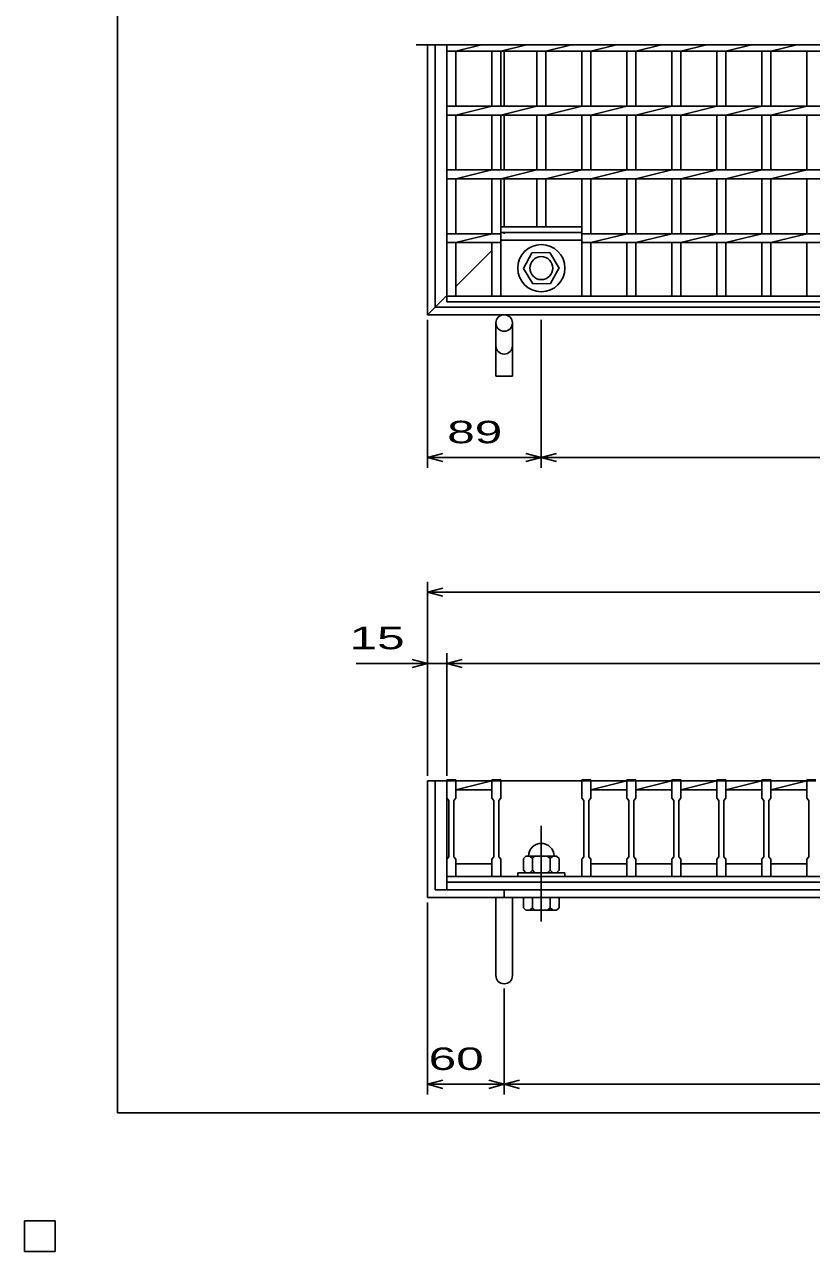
# Model space of a CAD drawing. Units: millimetres, scale not verified. Extents: x -1456 to 1385, y -1026 to 843.
# Drawn here: x -1456 to -839, y -1026 to -64 of the extents above; entities that cross this region are included whole.
import ezdxf
from ezdxf.enums import TextEntityAlignment as Align

# ---------------------------------------------------------------- set-up
doc = ezdxf.new("R2010")
doc.units = ezdxf.units.MM
doc.header["$LTSCALE"] = 8
doc.linetypes.add('CHAIN', pattern=[18.5, 12, -1.5, 3.5, -1.5])
doc.linetypes.add('DASHED', pattern=[7.5, 6, -1.5])
for name, color, linetype, lineweight in [('0_2', 150, 'Continuous', 25), ('16', 3, 'Continuous', 25), ('19', 6, 'Continuous', 25), ('22', 4, 'Continuous', 25)]:
    doc.layers.add(name, color=color, linetype=linetype, lineweight=lineweight)
doc.styles.add('ベクトル', font='')
doc.styles.get('ベクトル').set_extended_font_data('ベクトル')

msp = doc.modelspace()

# ---------------------------------------------------------------- linework, layer by layer
at = {"layer": '0_2'}
for p, q in [((-1383.2, -917.2), (-1383.2, 842.8)), ((1384.8, -917.2), (-1383.2, -917.2))]:
    msp.add_line(p, q, dxfattribs=at)
at = {"layer": '16'}
for p, q in [((-211, -80), (-1149, -80)), ((-1125, -85), (-1125, -80)), ((-1125, -277), (-1125, -80)), ((-1125, -85), (-235, -85)), ((-1118, -85), (-1097.786, -80)), ((-1118, -128), (-1118, -85)), ((-1089.7, -128), (-1089.7, -85)), ((-1082.7, -85), (-1062.486, -80)), ((-1082.7, -128), (-1082.7, -85)), ((-1054.4, -128), (-1054.4, -85)), ((-1047.4, -85), (-1027.186, -80)), ((-1047.4, -128), (-1047.4, -85)), ((-1019.1, -128), (-1019.1, -85)), ((-1012.1, -85), (-991.886, -80)), ((-1012.1, -128), (-1012.1, -85)), ((-983.8, -128), (-983.8, -85)), ((-976.8, -85), (-956.586, -80)), ((-976.8, -128), (-976.8, -85)), ((-948.5, -128), (-948.5, -85)), ((-941.5, -85), (-921.286, -80)), ((-941.5, -128), (-941.5, -85)), ((-913.2, -128), (-913.2, -85)), ((-906.2, -85), (-885.986, -80)), ((-906.2, -128), (-906.2, -85)), ((-877.9, -128), (-877.9, -85)), ((-870.9, -85), (-850.686, -80)), ((-870.9, -128), (-870.9, -85)), ((-842.6, -128), (-842.6, -85)), ((-1125, -128), (-235, -128)), ((-1125, -135), (-1125, -128)), ((-1118, -135), (-1089.7, -128)), ((-1082.7, -135), (-1054.4, -128)), ((-1047.4, -135), (-1019.1, -128)), ((-1012.1, -135), (-983.8, -128)), ((-976.8, -135), (-948.5, -128)), ((-941.5, -135), (-913.2, -128)), ((-906.2, -135), (-877.9, -128)), ((-870.9, -135), (-842.6, -128)), ((-1125, -135), (-235, -135)), ((-1118, -178), (-1118, -135)), ((-1089.7, -178), (-1089.7, -135)), ((-1082.7, -178), (-1082.7, -135)), ((-1054.4, -178), (-1054.4, -135)), ((-1047.4, -178), (-1047.4, -135)), ((-1019.1, -178), (-1019.1, -135)), ((-1012.1, -178), (-1012.1, -135)), ((-983.8, -178), (-983.8, -135)), ((-976.8, -178), (-976.8, -135)), ((-948.5, -178), (-948.5, -135)), ((-941.5, -178), (-941.5, -135)), ((-913.2, -178), (-913.2, -135)), ((-906.2, -178), (-906.2, -135)), ((-877.9, -178), (-877.9, -135)), ((-870.9, -178), (-870.9, -135)), ((-842.6, -178), (-842.6, -135)), ((-1125, -178), (-235, -178)), ((-1125, -185), (-1125, -178)), ((-1118, -185), (-1089.7, -178)), ((-1082.7, -185), (-1054.4, -178)), ((-1047.4, -185), (-1019.1, -178)), ((-1012.1, -185), (-983.8, -178)), ((-976.8, -185), (-948.5, -178)), ((-941.5, -185), (-913.2, -178)), ((-906.2, -185), (-877.9, -178)), ((-870.9, -185), (-842.6, -178)), ((-1125, -185), (-235, -185)), ((-1118, -228), (-1118, -185)), ((-1089.7, -228), (-1089.7, -185)), ((-1082.7, -228), (-1082.7, -185)), ((-1054.4, -222.5), (-1054.4, -185)), ((-1047.4, -222.5), (-1047.4, -185)), ((-1019.1, -228), (-1019.1, -185)), ((-1012.1, -228), (-1012.1, -185)), ((-983.8, -228), (-983.8, -185)), ((-976.8, -228), (-976.8, -185)), ((-948.5, -228), (-948.5, -185)), ((-941.5, -228), (-941.5, -185)), ((-913.2, -228), (-913.2, -185)), ((-906.2, -228), (-906.2, -185)), ((-877.9, -228), (-877.9, -185)), ((-870.9, -228), (-870.9, -185)), ((-842.6, -228), (-842.6, -185)), ((-1125, -228), (-1082.7, -228)), ((-1125, -235), (-1125, -228)), ((-1118, -235), (-1089.7, -228)), ((-1082.7, -222.5), (-1019.1, -222.5)), ((-1082.7, -227), (-1082.7, -222.5)), ((-1082.7, -227), (-1019.1, -227)), ((-1082.7, -228), (-1082.7, -235)), ((-1019.1, -227), (-1019.1, -222.5)), ((-1019.1, -228), (-341.4, -228)), ((-1019.1, -228), (-1019.1, -235)), ((-1012.1, -235), (-983.8, -228)), ((-976.8, -235), (-948.5, -228)), ((-941.5, -235), (-913.2, -228)), ((-906.2, -235), (-877.9, -228)), ((-870.9, -235), (-842.6, -228)), ((-1125, -235), (-1082.7, -235)), ((-1118, -277), (-1118, -235)), ((-1089.7, -277), (-1089.7, -235)), ((-1082.7, -233), (-1019.1, -233)), ((-1082.7, -277), (-1082.7, -235)), ((-1019.1, -235), (-341.4, -235)), ((-1019.1, -277), (-1019.1, -235)), ((-1012.1, -277), (-1012.1, -235)), ((-983.8, -277), (-983.8, -235)), ((-976.8, -277), (-976.8, -235)), ((-948.5, -277), (-948.5, -235)), ((-941.5, -277), (-941.5, -235)), ((-913.2, -277), (-913.2, -235)), ((-906.2, -277), (-906.2, -235)), ((-877.9, -277), (-877.9, -235)), ((-870.9, -277), (-870.9, -235)), ((-842.6, -277), (-842.6, -235)), ((-1058.194, -243.05), (-1064.896, -255.342)), ((-1044.198, -242.708), (-1058.194, -243.05)), ((-1036.9, -255), (-1044.198, -242.708)), ((-1064.896, -255.342), (-1057.602, -267.292)), ((-1043.606, -266.95), (-1036.904, -254.658)), ((-1057.602, -267.292), (-1043.606, -266.95)), ((-1125, -277), (-235, -277)), ((-1125, -281.5), (-1125, -277)), ((-1125, -277), (-1118, -277)), ((-1089.7, -277), (-1082.7, -277)), ((-1054.4, -277), (-1047.4, -277)), ((-1019.1, -277), (-1012.1, -277)), ((-983.8, -277), (-976.8, -277)), ((-948.5, -277), (-941.5, -277)), ((-913.2, -277), (-906.2, -277)), ((-877.9, -277), (-870.9, -277)), ((-842.6, -277), (-835.6, -277)), ((-1125, -281.5), (-235, -281.5)), ((-1125, -657), (-1125, -656.3)), ((-1125, -656.3), (-1118, -656.3)), ((-1125, -657), (-1125, -670.5)), ((-1118, -657), (-1125, -657)), ((-1125, -657), (-1125, -722)), ((-1118, -656.3), (-1118, -657)), ((-1118, -670.5), (-1118, -657)), ((-1118, -657), (-1089.7, -657)), ((-1118, -664), (-1089.7, -657)), ((-1089.7, -657), (-1089.7, -656.3)), ((-1089.7, -656.3), (-1082.7, -656.3)), ((-1089.7, -657), (-1089.7, -670.5)), ((-1082.7, -657), (-1089.7, -657)), ((-1082.7, -656.3), (-1082.7, -657)), ((-1082.7, -670.5), (-1082.7, -657)), ((-1082.7, -657), (-1019.1, -657)), ((-1019.1, -657), (-1019.1, -656.3)), ((-1019.1, -656.3), (-1012.1, -656.3)), ((-1019.1, -657), (-1019.1, -670.5)), ((-1012.1, -657), (-1019.1, -657)), ((-1012.1, -656.3), (-1012.1, -657)), ((-1012.1, -670.5), (-1012.1, -657)), ((-1012.1, -657), (-983.8, -657)), ((-1012.1, -664), (-983.8, -657)), ((-983.8, -657), (-983.8, -656.3)), ((-983.8, -656.3), (-976.8, -656.3)), ((-983.8, -657), (-983.8, -670.5)), ((-976.8, -657), (-983.8, -657)), ((-976.8, -656.3), (-976.8, -657)), ((-976.8, -670.5), (-976.8, -657)), ((-976.8, -657), (-948.5, -657)), ((-976.8, -664), (-948.5, -657)), ((-948.5, -657), (-948.5, -656.3)), ((-948.5, -656.3), (-941.5, -656.3)), ((-948.5, -657), (-948.5, -670.5)), ((-941.5, -657), (-948.5, -657)), ((-941.5, -656.3), (-941.5, -657)), ((-941.5, -670.5), (-941.5, -657)), ((-941.5, -657), (-913.2, -657)), ((-941.5, -664), (-913.2, -657)), ((-913.2, -657), (-913.2, -656.3)), ((-913.2, -656.3), (-906.2, -656.3)), ((-913.2, -657), (-913.2, -670.5)), ((-906.2, -657), (-913.2, -657)), ((-906.2, -656.3), (-906.2, -657)), ((-906.2, -670.5), (-906.2, -657)), ((-906.2, -657), (-877.9, -657)), ((-906.2, -664), (-877.9, -657)), ((-877.9, -657), (-877.9, -656.3)), ((-877.9, -656.3), (-870.9, -656.3)), ((-877.9, -657), (-877.9, -670.5)), ((-870.9, -657), (-877.9, -657)), ((-870.9, -656.3), (-870.9, -657)), ((-870.9, -670.5), (-870.9, -657)), ((-870.9, -657), (-842.6, -657)), ((-870.9, -664), (-842.6, -657)), ((-842.6, -657), (-842.6, -656.3)), ((-842.6, -656.3), (-835.6, -656.3)), ((-842.6, -657), (-842.6, -670.5)), ((-835.6, -657), (-842.6, -657)), ((-1125, -670.5), (-1123.5, -672.5)), ((-1123.5, -672.5), (-1123.5, -716.5)), ((-1119.5, -672.5), (-1118, -670.5)), ((-1119.5, -716.5), (-1119.5, -672.5)), ((-1118, -664), (-1089.7, -664)), ((-1089.7, -670.5), (-1088.2, -672.5)), ((-1088.2, -672.5), (-1088.2, -716.5)), ((-1084.2, -672.5), (-1082.7, -670.5)), ((-1084.2, -716.5), (-1084.2, -672.5)), ((-1019.1, -670.5), (-1017.6, -672.5)), ((-1017.6, -672.5), (-1017.6, -716.5)), ((-1013.6, -672.5), (-1012.1, -670.5)), ((-1013.6, -716.5), (-1013.6, -672.5)), ((-1012.1, -664), (-983.8, -664)), ((-983.8, -670.5), (-982.3, -672.5)), ((-982.3, -672.5), (-982.3, -716.5)), ((-978.3, -672.5), (-976.8, -670.5)), ((-978.3, -716.5), (-978.3, -672.5)), ((-976.8, -664), (-948.5, -664)), ((-948.5, -670.5), (-947, -672.5)), ((-947, -672.5), (-947, -716.5)), ((-943, -672.5), (-941.5, -670.5)), ((-943, -716.5), (-943, -672.5)), ((-941.5, -664), (-913.2, -664)), ((-913.2, -670.5), (-911.7, -672.5)), ((-911.7, -672.5), (-911.7, -716.5)), ((-907.7, -672.5), (-906.2, -670.5)), ((-907.7, -716.5), (-907.7, -672.5)), ((-906.2, -664), (-877.9, -664)), ((-877.9, -670.5), (-876.4, -672.5)), ((-876.4, -672.5), (-876.4, -716.5)), ((-872.4, -672.5), (-870.9, -670.5)), ((-872.4, -716.5), (-872.4, -672.5)), ((-870.9, -664), (-842.6, -664)), ((-842.6, -670.5), (-841.1, -672.5)), ((-841.1, -672.5), (-841.1, -716.5)), ((-1123.5, -716.5), (-1125, -718.5)), ((-1125, -718.5), (-1125, -732)), ((-1118, -718.5), (-1119.5, -716.5)), ((-1118, -732), (-1118, -718.5)), ((-1088.2, -716.5), (-1089.7, -718.5)), ((-1089.7, -718.5), (-1089.7, -732)), ((-1082.7, -718.5), (-1084.2, -716.5)), ((-1082.7, -732), (-1082.7, -718.5)), ((-1062.9, -716), (-1064.9, -718)), ((-1064.9, -727), (-1064.9, -718)), ((-1062.9, -716), (-1038.9, -716)), ((-1059.9, -716), (-1057.9, -718)), ((-1057.9, -718), (-1055.9, -716)), ((-1057.9, -727), (-1057.9, -718)), ((-1045.9, -716), (-1043.9, -718)), ((-1043.9, -718), (-1041.9, -716)), ((-1043.9, -727), (-1043.9, -718)), ((-1036.9, -718), (-1038.9, -716)), ((-1036.9, -727), (-1036.9, -718)), ((-1017.6, -716.5), (-1019.1, -718.5)), ((-1019.1, -718.5), (-1019.1, -732)), ((-1012.1, -718.5), (-1013.6, -716.5)), ((-1012.1, -732), (-1012.1, -718.5)), ((-982.3, -716.5), (-983.8, -718.5)), ((-983.8, -718.5), (-983.8, -732)), ((-976.8, -718.5), (-978.3, -716.5)), ((-976.8, -732), (-976.8, -718.5)), ((-947, -716.5), (-948.5, -718.5)), ((-948.5, -718.5), (-948.5, -732)), ((-941.5, -718.5), (-943, -716.5)), ((-941.5, -732), (-941.5, -718.5)), ((-911.7, -716.5), (-913.2, -718.5)), ((-913.2, -718.5), (-913.2, -732)), ((-906.2, -718.5), (-907.7, -716.5)), ((-906.2, -732), (-906.2, -718.5)), ((-876.4, -716.5), (-877.9, -718.5)), ((-877.9, -718.5), (-877.9, -732)), ((-870.9, -718.5), (-872.4, -716.5)), ((-870.9, -732), (-870.9, -718.5)), ((-841.1, -716.5), (-842.6, -718.5)), ((-842.6, -718.5), (-842.6, -732)), ((-1118, -722), (-1089.7, -722)), ((-1069.4, -732), (-1069.4, -729)), ((-1069.4, -729), (-1032.4, -729)), ((-1064.9, -727), (-1062.9, -729)), ((-1059.9, -729), (-1057.9, -727)), ((-1055.9, -729), (-1057.9, -727)), ((-1045.9, -729), (-1043.9, -727)), ((-1041.9, -729), (-1043.9, -727)), ((-1038.9, -729), (-1036.9, -727)), ((-1032.4, -732), (-1032.4, -729)), ((-1012.1, -722), (-983.8, -722)), ((-976.8, -722), (-948.5, -722)), ((-941.5, -722), (-913.2, -722)), ((-906.2, -722), (-877.9, -722)), ((-870.9, -722), (-842.6, -722)), ((-1125, -732), (-1118, -732)), ((-1125, -732), (-235, -732)), ((-1125, -736.5), (-1125, -732)), ((-1125, -736.5), (-235, -736.5)), ((-1125, -742.5), (-1125, -736.5)), ((-1089.7, -732), (-1082.7, -732)), ((-1082.7, -732), (-1019.1, -732)), ((-1069.4, -732), (-1032.4, -732)), ((-1019.1, -732), (-1012.1, -732)), ((-983.8, -732), (-976.8, -732)), ((-948.5, -732), (-941.5, -732)), ((-913.2, -732), (-906.2, -732)), ((-877.9, -732), (-870.9, -732)), ((-842.6, -732), (-835.6, -732)), ((-1125, -742.5), (-235, -742.5)), ((-1432, -1002), (-1456, -1002)), ((-1456, -1002), (-1456, -1026)), ((-1432, -1002), (-1456, -1002)), ((-1456, -1002), (-1456, -1026)), ((-1432, -1002), (-1456, -1002)), ((-1456, -1002), (-1456, -1026)), ((-1432, -1002), (-1456, -1002)), ((-1456, -1002), (-1456, -1026)), ((-1432, -1002), (-1456, -1002)), ((-1456, -1002), (-1456, -1026)), ((-1432, -1026), (-1432, -1002)), ((-1432, -1026), (-1432, -1002)), ((-1432, -1026), (-1432, -1002)), ((-1432, -1026), (-1432, -1002)), ((-1432, -1026), (-1432, -1002)), ((-1456, -1026), (-1432, -1026)), ((-1456, -1026), (-1432, -1026)), ((-1456, -1026), (-1432, -1026)), ((-1456, -1026), (-1432, -1026)), ((-1456, -1026), (-1432, -1026))]:
    msp.add_line(p, q, dxfattribs=at)
at = {"layer": '16', "linetype": 'CHAIN'}
msp.add_line((-1050.9, -767.4), (-1050.9, -692.4), dxfattribs=at)
at = {"layer": '16'}
for radius in [18.5, 9]:
    msp.add_circle((-1050.9, -255), radius, dxfattribs=at)
msp.add_arc((-1050.9, -716), 10, 0, 180, dxfattribs=at)
at = {"layer": '19'}
for p, q in [((-1140, -291.5), (-1140, -80)), ((-1134, -285.5), (-1134, -80)), ((-1080, -128), (-1080, -85)), ((-1080, -178), (-1080, -135)), ((-1080, -222.5), (-1080, -185)), ((-1134, -285.5), (-226, -285.5)), ((-1140, -291.5), (-220, -291.5)), ((-1086.5, -298), (-1086.5, -339.62)), ((-1073.5, -339.62), (-1073.5, -298)), ((-1086.5, -339.62), (-1073.5, -339.62)), ((-1125, -657), (-1140, -657)), ((-1140, -657), (-1140, -748.5)), ((-1134, -742.5), (-1134, -657)), ((-1140, -748.5), (-220, -748.5)), ((-226, -742.5), (-1134, -742.5)), ((-1086.5, -809.61), (-1086.5, -748.5)), ((-1080, -748.5), (-1080, -742.5)), ((-1073.5, -809.61), (-1073.5, -748.5)), ((-1064.9, -748.5), (-1064.9, -756.5)), ((-1036.9, -748.5), (-1064.9, -748.5)), ((-1057.9, -748.5), (-1057.9, -756.5)), ((-1043.9, -748.5), (-1043.9, -756.5)), ((-1036.9, -756.5), (-1036.9, -748.5)), ((-1064.9, -756.5), (-1062.9, -758.5)), ((-1062.9, -758.5), (-1038.9, -758.5)), ((-1057.9, -756.5), (-1059.9, -758.5)), ((-1055.9, -758.5), (-1057.9, -756.5)), ((-1043.9, -756.5), (-1045.9, -758.5)), ((-1041.9, -758.5), (-1043.9, -756.5)), ((-1038.9, -758.5), (-1036.9, -756.5))]:
    msp.add_line(p, q, dxfattribs=at)
at = {"layer": '19', "linetype": 'DASHED'}
for p, q in [((-1080, -228), (-1080, -227)), ((-1118, -269.5), (-1089.7, -241.2)), ((-1140, -291.5), (-1125, -276.5))]:
    msp.add_line(p, q, dxfattribs=at)
at = {"layer": '19'}
msp.add_circle((-1080, -298), 6.5, dxfattribs=at)
for centre in [(-1080, -315.84), (-1080, -809.61)]:
    msp.add_arc(centre, 6.5, 180, 0, dxfattribs=at)
at = {"layer": '22'}
for p, q in [((-1140, -411.5), (-1140, -295.5)), ((-1050.9, -411.5), (-1050.9, -295.5)), ((-1140, -403.5), (-1128, -400.3)), ((-1128, -406.7), (-1140, -403.5)), ((-1140, -403.5), (-1050.9, -403.5)), ((-1050.9, -403.5), (-1062.9, -400.3)), ((-1062.9, -406.7), (-1050.9, -403.5)), ((-1050.9, -403.5), (-1038.9, -400.3)), ((-1038.9, -406.7), (-1050.9, -403.5)), ((-1050.9, -403.5), (-309.6, -403.5)), ((-1140, -653), (-1140, -501)), ((-1140, -509), (-1128, -505.8)), ((-1128, -512.2), (-1140, -509)), ((-1140, -509), (-220, -509)), ((-1140, -653), (-1140, -557)), ((-1125, -653), (-1125, -557)), ((-1196, -565), (-1140, -565)), ((-1140, -565), (-1152, -561.8)), ((-1152, -568.2), (-1140, -565)), ((-1140, -565), (-1125, -565)), ((-1125, -565), (-1113, -561.8)), ((-1113, -568.2), (-1125, -565)), ((-1125, -565), (-235, -565)), ((-1140, -902.9), (-1140, -752.5)), ((-1080, -902.9), (-1080, -819.7)), ((-1140, -894.9), (-1128, -891.7)), ((-1080, -894.9), (-1092, -891.7)), ((-1080, -894.9), (-1068, -891.7)), ((-1128, -898.1), (-1140, -894.9)), ((-1140, -894.9), (-1080, -894.9)), ((-1092, -898.1), (-1080, -894.9)), ((-1068, -898.1), (-1080, -894.9)), ((-1080, -894.9), (-280, -894.9))]:
    msp.add_line(p, q, dxfattribs=at)
at = {"layer": '22', "color": 2}
for p, q in [((-1432, -1002), (-1456, -1002)), ((-1456, -1002), (-1456, -1026)), ((-1432, -1002), (-1456, -1002)), ((-1456, -1002), (-1456, -1026)), ((-1432, -1002), (-1456, -1002)), ((-1456, -1002), (-1456, -1026)), ((-1432, -1026), (-1432, -1002)), ((-1432, -1026), (-1432, -1002)), ((-1432, -1026), (-1432, -1002)), ((-1456, -1026), (-1432, -1026)), ((-1456, -1026), (-1432, -1026)), ((-1456, -1026), (-1432, -1026))]:
    msp.add_line(p, q, dxfattribs=at)

# ---------------------------------------------------------------- texts
at = {"layer": '22', "color": 2, "style": 'ベクトル', "width": 1.65}
for s, p in [(' 89 ', (-1135.45, -383.5)), (' 15 ', (-1212, -545)), (' 60 ', (-1150, -874.9))]:
    msp.add_text(s, height=17.6, dxfattribs=at).set_placement(p, align=Align.MIDDLE_LEFT)

doc.saveas('drawing.dxf')
